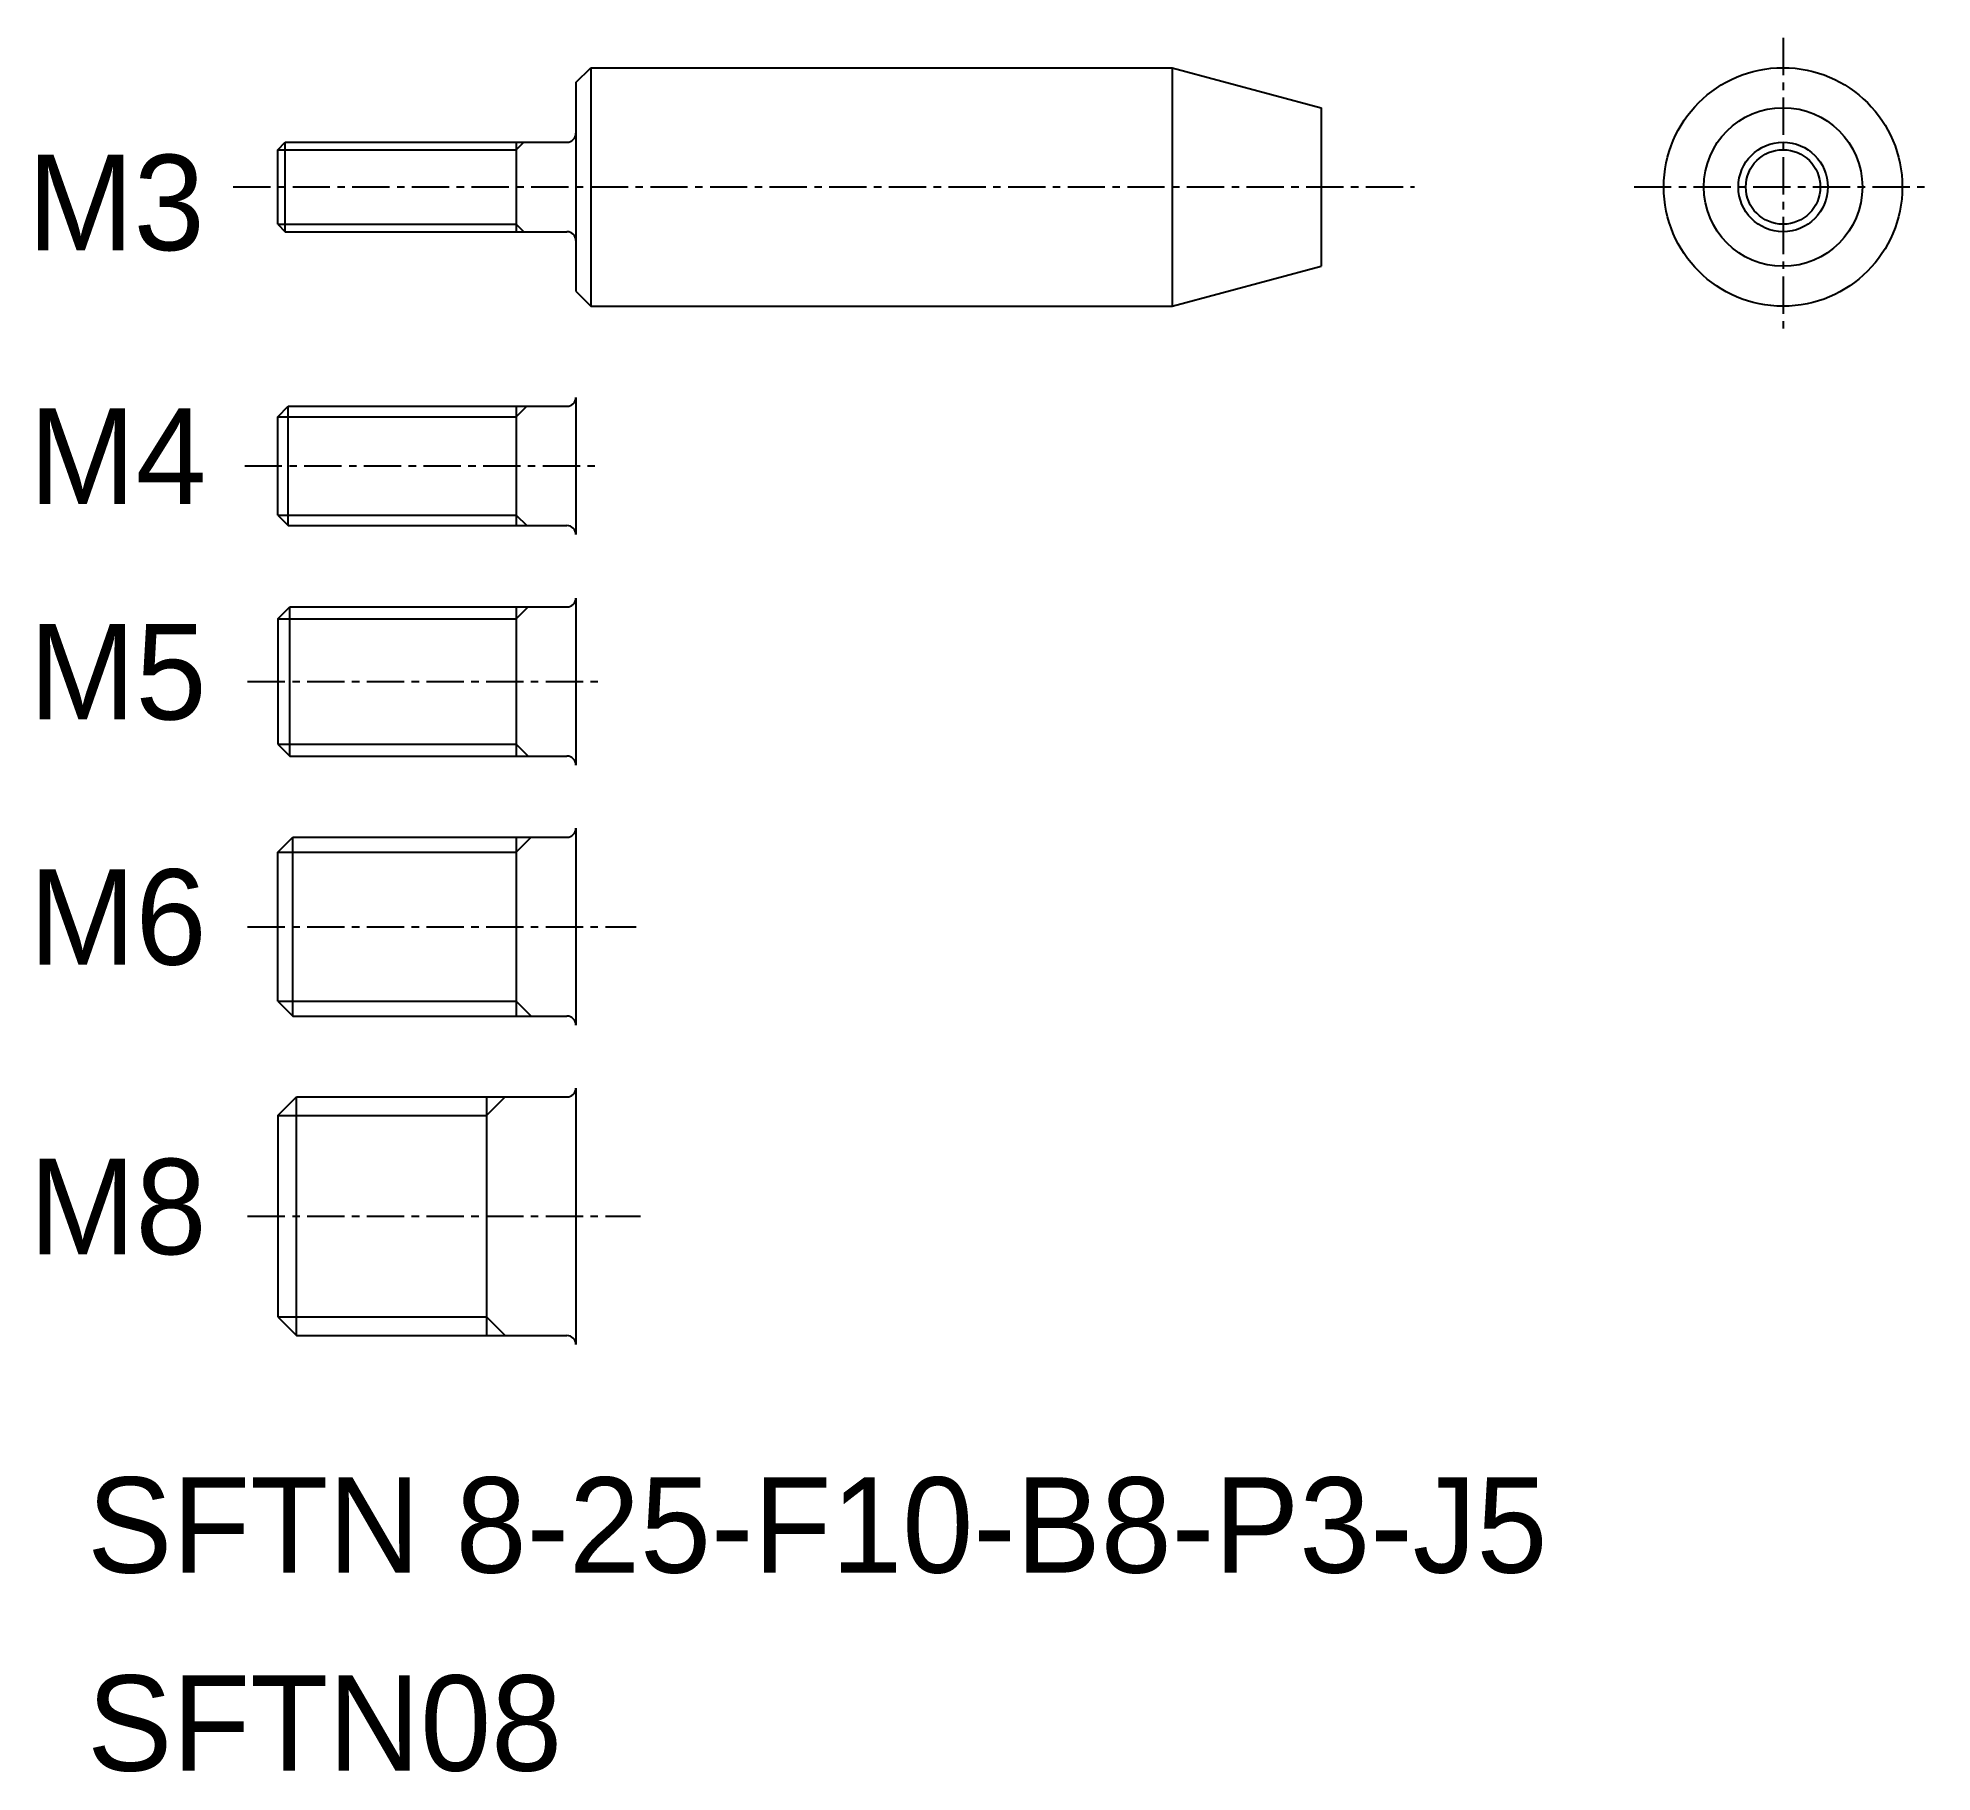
# Model space of a CAD drawing. Extents: x 229.3 to 292.8, y 65.6 to 123.8.
import ezdxf
from ezdxf.enums import TextEntityAlignment as Align

# ---------------------------------------------------------------- set-up
doc = ezdxf.new("R2010")
doc.units = 0
doc.linetypes.add('CENTER', pattern=[2, 1.25, -0.25, 0.25, -0.25])
doc.layers.get('0').update_dxf_attribs({"linetype": 'CONTINUOUS'})
doc.layers.add('CENTER', color=1, linetype='CENTER')

msp = doc.modelspace()

# ---------------------------------------------------------------- linework, layer by layer
at = {"color": 7, "linetype": 'CONTINUOUS'}
for p, q in [((247.314, 122.292), (247.814, 122.792)), ((247.814, 122.792), (247.814, 114.792)), ((247.814, 122.792), (267.314, 122.792)), ((267.314, 122.792), (267.314, 114.792)), ((267.314, 122.792), (272.314, 121.452)), ((247.314, 122.292), (247.314, 115.292)), ((272.314, 121.452), (272.314, 116.132)), ((237.314, 120.042), (237.564, 120.292)), ((237.564, 120.292), (247.014, 120.292)), ((237.564, 117.292), (237.564, 120.292)), ((245.314, 120.292), (245.314, 117.292)), ((237.314, 117.542), (237.314, 120.042)), ((237.314, 117.542), (237.564, 117.292)), ((237.564, 117.292), (247.014, 117.292)), ((267.314, 114.792), (272.314, 116.132)), ((247.314, 115.292), (247.814, 114.792)), ((247.814, 114.792), (267.314, 114.792)), ((237.314, 111.086), (237.664, 111.436)), ((237.664, 111.436), (247.014, 111.436)), ((237.664, 107.436), (237.664, 111.436)), ((245.314, 111.436), (245.314, 107.436)), ((247.314, 111.736), (247.314, 107.136)), ((237.314, 107.786), (237.314, 111.086)), ((237.314, 107.786), (237.664, 107.436)), ((237.664, 107.436), (247.014, 107.436)), ((247.314, 105.005), (247.314, 99.405)), ((237.314, 104.305), (237.714, 104.705)), ((237.314, 104.305), (237.314, 100.105)), ((237.714, 104.705), (247.014, 104.705)), ((237.714, 99.705), (237.714, 104.705)), ((245.314, 104.705), (245.314, 99.705)), ((237.314, 103.255), (237.314, 103.255)), ((237.314, 100.105), (237.714, 99.705)), ((237.714, 99.705), (247.014, 99.705)), ((247.314, 97.283), (247.314, 90.683)), ((237.314, 96.483), (237.814, 96.983)), ((237.814, 96.983), (247.014, 96.983)), ((237.814, 90.983), (237.814, 96.983)), ((245.314, 96.983), (245.314, 90.983)), ((237.314, 91.483), (237.314, 96.483)), ((237.314, 91.483), (237.814, 90.983)), ((237.814, 90.983), (247.014, 90.983)), ((247.314, 88.571), (247.314, 79.971)), ((237.314, 87.646), (237.939, 88.271)), ((237.939, 88.271), (247.014, 88.271)), ((237.939, 80.271), (237.939, 88.271)), ((244.314, 88.271), (244.314, 80.271)), ((237.314, 87.646), (237.314, 80.896)), ((237.314, 80.896), (237.939, 80.271)), ((237.939, 80.271), (247.014, 80.271))]:
    msp.add_line(p, q, dxfattribs=at)
at = {"color": 3, "linetype": 'CONTINUOUS'}
for p, q in [((245.314, 120.042), (245.565, 120.292)), ((237.314, 120.042), (245.314, 120.042)), ((237.314, 117.542), (245.314, 117.542)), ((245.314, 117.543), (245.565, 117.292)), ((245.314, 111.086), (245.664, 111.436)), ((237.314, 111.086), (245.314, 111.086)), ((237.314, 107.786), (245.314, 107.786)), ((245.314, 107.786), (245.664, 107.436)), ((237.314, 104.305), (245.314, 104.305)), ((245.314, 104.305), (245.714, 104.705)), ((237.314, 100.105), (245.314, 100.105)), ((245.314, 100.105), (245.714, 99.705)), ((245.314, 96.483), (245.814, 96.983)), ((237.314, 96.483), (245.314, 96.483)), ((237.314, 91.483), (245.314, 91.483)), ((245.314, 91.483), (245.814, 90.983)), ((244.314, 87.646), (244.939, 88.271)), ((237.314, 87.646), (244.314, 87.646)), ((237.314, 80.896), (244.314, 80.896)), ((244.314, 80.896), (244.939, 80.271))]:
    msp.add_line(p, q, dxfattribs=at)
msp.add_line((237.314, 102.205), (237.314, 102.205))
at = {"color": 7, "linetype": 'CONTINUOUS'}
for radius in [4, 2.66, 1.25]:
    msp.add_circle((287.81, 118.792), radius, dxfattribs=at)
at = {"color": 3, "linetype": 'CONTINUOUS'}
msp.add_circle((287.81, 118.792), 1.5, dxfattribs=at)
at = {"color": 7, "linetype": 'CONTINUOUS'}
for centre, start, end in [((247.014, 120.592), 270, 0), ((247.014, 116.992), 0, 90), ((247.014, 111.736), 270, 0), ((247.014, 107.136), 0, 90), ((247.014, 105.005), 270, 0), ((247.014, 99.405), 0, 90), ((247.014, 97.283), 270, 0), ((247.014, 90.683), 0, 90), ((247.014, 88.571), 270, 0), ((247.014, 79.971), 0, 90)]:
    msp.add_arc(centre, 0.3, start, end, dxfattribs=at)
at = {"layer": 'CENTER', "color": 1, "linetype": 'CENTER'}
for p, q in [((287.81, 123.792), (287.81, 113.792)), ((235.812, 118.792), (275.442, 118.792)), ((282.81, 118.792), (292.81, 118.792)), ((236.201, 109.436), (248.182, 109.436)), ((236.301, 102.205), (248.182, 102.205)), ((236.301, 93.983), (249.336, 93.983)), ((236.301, 84.271), (249.484, 84.271))]:
    msp.add_line(p, q, dxfattribs=at)

# ---------------------------------------------------------------- texts
at = {"color": 7, "linetype": 'CONTINUOUS'}
for s, p in [('M3', (228.913, 116.672)), ('SFTN 8-25-F10-B8-P3-J5', (230.918, 72.317)), ('SFTN08', (230.918, 65.673))]:
    msp.add_text(s, height=3.2, dxfattribs=at).set_placement(p)
for s, p in [('M4', (234.921, 109.763)), ('M5', (234.921, 102.532)), ('M6', (234.921, 94.309)), ('M8', (234.921, 84.597))]:
    msp.add_text(s, height=3.2, dxfattribs=at).set_placement(p, align=Align.MIDDLE_RIGHT)

doc.saveas('drawing.dxf')
